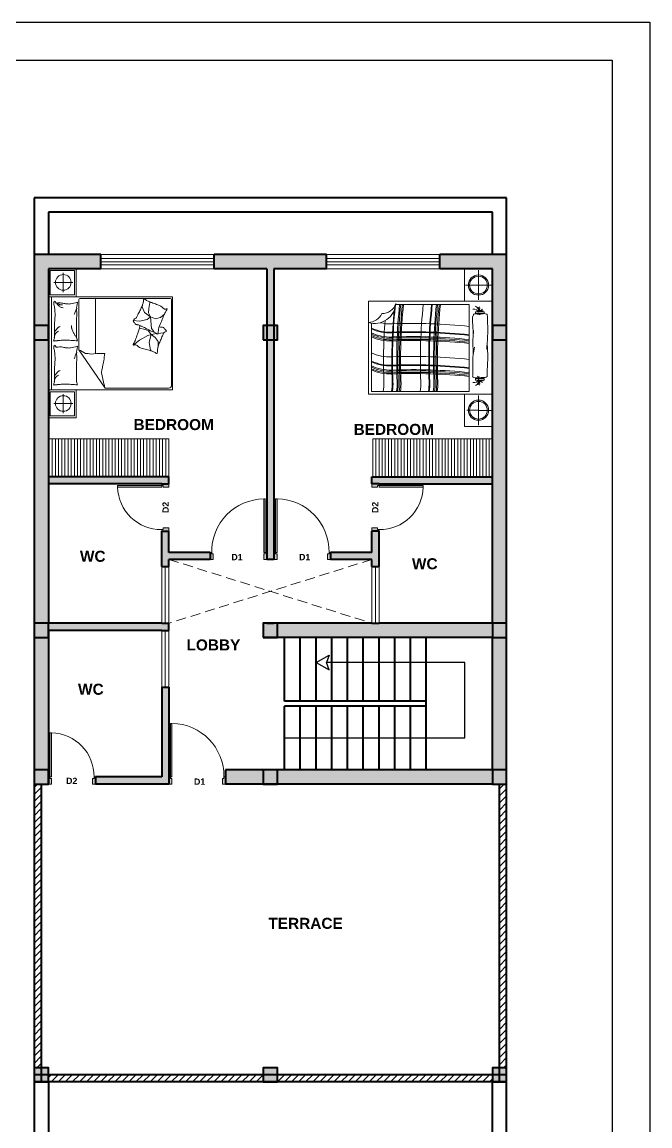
# Model space of a CAD drawing. Header units: inches. Extents: x 1457 to 6508, y 1058 to 4458.
# Drawn here: x 3561 to 3959, y 2606 to 3306 of the extents above; entities that cross this region are included whole.
import ezdxf
from ezdxf.enums import TextEntityAlignment as Align

# ---------------------------------------------------------------- set-up
doc = ezdxf.new("R2010")
doc.units = ezdxf.units.IN
doc.linetypes.add('HIDDEN', pattern=[9.525, 6.35, -3.175])
for name, color, linetype, lineweight in [('1.COLUMN', 1, 'Continuous', 40), ('CUPBOARD', 24, 'Continuous', 5), ('DOOR', 3, 'Continuous', 18), ('frame', 10, 'Continuous', 30), ('FURNITURE', 30, 'Continuous', 5), ('ots', 4, 'HIDDEN', 13), ('STAIRS', 30, 'Continuous', 25), ('WALL', 2, 'Continuous', 40), ('WALL DIMENSION', 6, 'Continuous', 13), ('WALL HATCH', 7, 'Continuous', 5), ('WINDOW', 4, 'Continuous', 18)]:
    doc.layers.add(name, color=color, linetype=linetype, lineweight=lineweight)
doc.styles.add('DIM_FONT', font='SIMPLEX.shx', dxfattribs={"width": 0.8})
doc.styles.get("Standard").update_dxf_attribs({"font": 'arialbd.ttf'})

# ---------------------------------------------------------------- blocks, each defined once
blk = doc.blocks.new('A$C55D95FC8')
for p, q in [((0.522, 2), (0, 2)), ((0, 2), (0, 1.55)), ((0.262, 1.775), (0.262, 1.988)), ((2.022, 2), (0.522, 2)), ((0.522, 2), (0.522, 0)), ((0.522, 1.55), (0.522, 2)), ((2.022, 0), (2.022, 2)), ((2.022, 1.55), (2.022, 2)), ((2.022, 2), (2.543, 2)), ((2.282, 1.775), (2.282, 1.988)), ((2.543, 2), (2.543, 1.55)), ((0.692, 1.865), (0.692, 1.725)), ((0.721, 1.865), (0.692, 1.865)), ((0.721, 1.725), (0.721, 1.865)), ((1.767, 1.725), (1.767, 1.865)), ((1.767, 1.865), (1.796, 1.865)), ((1.796, 1.865), (1.796, 1.725)), ((0.263, 1.775), (0.023, 1.775)), ((0.023, 1.775), (0.5, 1.775)), ((0.263, 1.775), (0.263, 1.568)), ((0.575, 0.441), (0.575, 1.626)), ((0.575, 1.626), (1.978, 1.626)), ((0.692, 1.725), (0.721, 1.725)), ((1.796, 1.725), (1.767, 1.725)), ((1.978, 1.626), (1.978, 0.047)), ((2.52, 1.775), (2.043, 1.775)), ((2.28, 1.775), (2.28, 1.585)), ((2.28, 1.775), (2.52, 1.775)), ((0, 1.55), (0.522, 1.55)), ((2.022, 1.55), (2.543, 1.55)), ((2.543, 1.55), (2.022, 1.55)), ((0.522, 0), (2.022, 0)), ((1.978, 0.047), (0.876, 0.047))]:
    blk.add_line(p, q)
for centre, radius in [((0.263, 1.775), 0.163), ((0.263, 1.775), 0.143), ((2.28, 1.775), 0.163), ((2.28, 1.775), 0.143)]:
    blk.add_circle(centre, radius)
for centre, radius, start, end in [((0.644, 1.688), 0.107, 59.2174, 107.2401), ((0.665, 1.694), 0.0913, 67.8398, 120.4859), ((0.752, 1.864), 0.101, 192.774, 239.2386), ((0.757, 1.825), 0.0808, 161.4559, 221.5545), ((1.736, 1.864), 0.101, 300.7614, 347.226), ((1.844, 1.688), 0.107, 72.7599, 120.7826), ((1.823, 1.694), 0.0913, 59.5141, 112.1602), ((1.732, 1.825), 0.0808, 318.4455, 18.5441), ((0.689, 1.679), 0.098, 80.9486, 149.4879), ((0.729, 1.702), 0.0776, 106.1164, 192.2669), ((9.729, 0.713), 8.848, 174.0754, 182.1662), ((9.863, 0.713), 8.848, 174.0754, 182.1662), ((9.874, 0.713), 8.848, 174.0754, 182.1662), ((9.941, 0.713), 8.848, 174.0754, 182.1662), ((9.96, 0.713), 8.848, 174.0754, 182.1662), ((9.986, 0.713), 8.848, 174.0754, 182.1662), ((10.005, 0.713), 8.848, 174.0754, 182.1662), ((10.261, 0.713), 8.848, 174.0754, 182.1662), ((10.395, 0.713), 8.848, 174.0754, 182.1662), ((10.407, 0.713), 8.848, 174.0754, 182.1662), ((10.474, 0.713), 8.848, 174.0754, 182.1662), ((10.492, 0.713), 8.848, 174.0754, 182.1662), ((10.518, 0.713), 8.848, 174.0754, 182.1662), ((10.537, 0.713), 8.848, 174.0754, 182.1662), ((1.759, 1.702), 0.0776, 347.7331, 73.8836), ((1.799, 1.679), 0.098, 30.5121, 99.0514), ((1.488, 9.961), 8.848, 264.0754, 272.1662), ((1.488, 9.943), 8.848, 264.0754, 272.1662), ((1.488, 9.917), 8.848, 264.0754, 272.1662), ((1.488, 9.898), 8.848, 264.0754, 272.1662), ((1.85, 0.401), 0.72, 79.7409, 92.1662), ((1.85, 0.382), 0.72, 79.7409, 92.1662), ((1.85, 0.356), 0.72, 79.7409, 92.1662), ((1.488, 9.831), 8.848, 264.0754, 272.1662), ((1.488, 9.82), 8.848, 264.0754, 272.1662), ((1.85, 0.337), 0.72, 79.7409, 92.1662), ((1.85, 0.27), 0.72, 79.7409, 92.1662), ((1.85, 0.259), 0.72, 79.7409, 92.1662), ((1.488, 9.686), 8.848, 264.0754, 272.1662), ((1.85, 0.125), 0.72, 79.7409, 92.1662), ((1.488, 9.367), 8.848, 264.0754, 272.1662), ((1.488, 9.349), 8.848, 264.0754, 272.1662), ((0.496, 0.227), 0.225, 357.3072, 73.4003), ((0.539, 0.101), 0.342, 342.7981, 86.4355), ((1.488, 9.323), 8.848, 264.0754, 272.1662), ((1.488, 9.304), 8.848, 264.0754, 272.1662), ((1.488, 9.237), 8.848, 264.0754, 264.0895), ((1.488, 9.237), 8.848, 264.4121, 272.1662), ((1.488, 9.226), 8.848, 264.7058, 272.1662), ((0.169, 0.352), 0.72, 346.8653, 2.1662), ((0.303, 0.352), 0.72, 334.9836, 2.1662), ((0.314, 0.352), 0.72, 334.9836, 2.1662), ((0.381, 0.352), 0.72, 334.9836, 2.1662), ((0.399, 0.352), 0.72, 334.9836, 2.1662), ((0.425, 0.352), 0.72, 334.9836, 2.1662), ((0.444, 0.352), 0.72, 334.9836, 2.1662), ((0.701, 0.352), 0.72, 334.9836, 2.1662), ((0.835, 0.352), 0.72, 334.9836, 2.1662), ((0.846, 0.352), 0.72, 334.9836, 2.1662), ((0.913, 0.352), 0.72, 334.9836, 2.1662), ((0.932, 0.352), 0.72, 334.9836, 2.1662), ((0.958, 0.352), 0.72, 334.9836, 2.1662), ((0.976, 0.352), 0.72, 334.9836, 2.1662), ((1.85, -0.193), 0.72, 79.7409, 92.1662), ((1.85, -0.212), 0.72, 79.7409, 92.1662), ((1.85, -0.238), 0.72, 79.7409, 92.1662), ((1.85, -0.257), 0.72, 79.7409, 92.1662), ((1.85, -0.323), 0.72, 79.7409, 92.1662), ((1.85, -0.335), 0.72, 79.7409, 92.1662), ((0.622, -0.007), 0.244, 1.5861, 66.0754), ((1.488, 9.092), 8.848, 265.7785, 272.1662), ((1.85, -0.469), 0.72, 79.7409, 92.1662)]:
    blk.add_arc(centre, radius, start, end)
for points in [[(0.734, 1.782), (0.729, 1.83), (0.732, 1.908), (0.737, 1.913), (0.763, 1.919), (1.198, 1.916), (1.298, 1.905)], [(1.083, 1.69), (0.906, 1.682), (0.74, 1.693), (0.734, 1.696), (0.729, 1.736), (0.737, 1.802)], [(1.195, 1.916), (1.466, 1.925), (1.684, 1.916), (1.735, 1.916)], [(1.749, 1.799), (1.758, 1.744), (1.752, 1.699), (1.744, 1.684), (1.718, 1.682), (1.561, 1.684), (1.389, 1.69), (1.263, 1.71)], [(1.735, 1.916), (1.752, 1.882), (1.752, 1.819), (1.741, 1.773), (1.729, 1.759)], [(1.375, 1.69), (1.135, 1.687), (0.995, 1.696)]]:
    blk.add_spline(points, degree=3)
blk = doc.blocks.new('*U203')
at = {"layer": 'CUPBOARD'}
blk.add_line((0, 24), (0, 0), dxfattribs=at)
blk = doc.blocks.new('*U204')
at = {"layer": 'CUPBOARD', "color": 0, "linetype": 'ByBlock', "lineweight": -2, "rotation": 180}
for p in [(1637.32, 963.76), (1639.32, 963.76), (1641.32, 963.76), (1643.32, 963.76), (1645.32, 963.76), (1647.32, 963.76), (1649.32, 963.76), (1651.32, 963.76), (1653.32, 963.76), (1655.32, 963.76), (1657.32, 963.76), (1659.32, 963.76), (1661.32, 963.76), (1663.32, 963.76), (1665.32, 963.76), (1667.32, 963.76), (1669.32, 963.76), (1671.32, 963.76), (1673.32, 963.76), (1675.32, 963.76), (1677.32, 963.76), (1679.32, 963.76), (1681.32, 963.76), (1683.32, 963.76), (1685.32, 963.76), (1687.32, 963.76), (1689.32, 963.76), (1691.32, 963.76), (1693.32, 963.76), (1695.32, 963.76), (1697.32, 963.76), (1699.32, 963.76), (1701.32, 963.76), (1703.32, 963.76), (1705.32, 963.76), (1707.32, 963.76), (1709.32, 963.76), (1711.32, 963.76), (1713.32, 963.76)]:
    blk.add_blockref('*U203', p, dxfattribs=at)
blk = doc.blocks.new('*U205')
at = {"layer": 'CUPBOARD'}
blk.add_line((0, 24), (0, 0), dxfattribs=at)
blk = doc.blocks.new('*U206')
at = {"layer": 'CUPBOARD', "color": 0, "linetype": 'ByBlock', "lineweight": -2, "rotation": 180}
for p in [(3783.4, 3041.6), (3785.4, 3041.6), (3787.4, 3041.6), (3789.4, 3041.6), (3791.4, 3041.6), (3793.4, 3041.6), (3795.4, 3041.6), (3797.4, 3041.6), (3799.4, 3041.6), (3801.4, 3041.6), (3803.4, 3041.6), (3805.4, 3041.6), (3807.4, 3041.6), (3809.4, 3041.6), (3811.4, 3041.6), (3813.4, 3041.6), (3815.4, 3041.6), (3817.4, 3041.6), (3819.4, 3041.6), (3821.4, 3041.6), (3823.4, 3041.6), (3825.4, 3041.6), (3827.4, 3041.6), (3829.4, 3041.6), (3831.4, 3041.6), (3833.4, 3041.6), (3835.4, 3041.6), (3837.4, 3041.6), (3839.4, 3041.6), (3841.4, 3041.6), (3843.4, 3041.6), (3845.4, 3041.6), (3847.4, 3041.6), (3849.4, 3041.6), (3851.4, 3041.6), (3853.4, 3041.6), (3855.4, 3041.6), (3857.4, 3041.6), (3859.4, 3041.6)]:
    blk.add_blockref('*U205', p, dxfattribs=at)
blk = doc.blocks.new('A$C79766A75')
for p, q in [((0.45, 2), (0, 2)), ((0, 2), (0, 1.55)), ((0.42, 1.97), (0.03, 1.97)), ((0.03, 1.97), (0.03, 1.58)), ((0.42, 1.58), (0.42, 1.97)), ((0.45, 1.55), (0.45, 2)), ((1.951, 2), (0.451, 2)), ((0.451, 2), (0.451, 0)), ((1.951, 0), (1.951, 2)), ((2.402, 2), (1.952, 2)), ((1.952, 2), (1.952, 1.55)), ((2.372, 1.97), (1.982, 1.97)), ((1.982, 1.97), (1.982, 1.58)), ((2.372, 1.58), (2.372, 1.97)), ((2.402, 1.55), (2.402, 2)), ((0.23, 1.912), (0.23, 1.606)), ((1.951, 1.948), (0.451, 1.948)), ((2.182, 1.912), (2.182, 1.606)), ((0.074, 1.759), (0.383, 1.759)), ((0.423, 1.603), (0.423, 1.603)), ((1.146, 1.562), (1.125, 1.644)), ((1.855, 1.562), (1.835, 1.644)), ((2.026, 1.759), (2.335, 1.759)), ((0, 1.55), (0.45, 1.55)), ((0.03, 1.58), (0.42, 1.58)), ((1.097, 1.511), (0.479, 1.084)), ((1.097, 1.511), (1.905, 1.511)), ((1.154, 1.532), (1.146, 1.562)), ((1.863, 1.532), (1.855, 1.562)), ((1.925, 1.491), (1.925, 0.032)), ((1.952, 1.55), (2.402, 1.55)), ((1.982, 1.58), (2.372, 1.58)), ((1.038, 1.218), (1.025, 1.314)), ((0.479, 0.062), (0.479, 1.084)), ((1.905, 1.239), (1.035, 1.239)), ((1.037, 1.088), (1.038, 1.218)), ((1.173, 0.632), (1.252, 0.528)), ((1.57, 0.632), (1.556, 0.529)), ((1.114, 0.36), (1.078, 0.34)), ((1.217, 0.374), (1.114, 0.36)), ((1.345, 0.342), (1.217, 0.374)), ((1.252, 0.528), (1.327, 0.397)), ((1.327, 0.397), (1.345, 0.342)), ((1.345, 0.342), (1.402, 0.383)), ((1.402, 0.383), (1.422, 0.441)), ((1.422, 0.441), (1.442, 0.53)), ((1.556, 0.529), (1.582, 0.407)), ((1.582, 0.407), (1.626, 0.355)), ((1.626, 0.355), (1.695, 0.448)), ((1.626, 0.355), (1.693, 0.382)), ((1.693, 0.382), (1.762, 0.379)), ((1.695, 0.448), (1.79, 0.486)), ((1.762, 0.379), (1.86, 0.362)), ((1.79, 0.486), (1.814, 0.482)), ((1.86, 0.362), (1.864, 0.355)), ((1.138, 0.231), (1.231, 0.231)), ((1.231, 0.231), (1.296, 0.279)), ((1.296, 0.279), (1.345, 0.342)), ((1.345, 0.342), (1.357, 0.248)), ((1.359, 0.233), (1.371, 0.139)), ((1.38, 0.299), (1.363, 0.256)), ((1.391, 0.3), (1.379, 0.291)), ((1.403, 0.356), (1.38, 0.299)), ((1.441, 0.336), (1.391, 0.3)), ((1.626, 0.355), (1.441, 0.336)), ((1.595, 0.272), (1.626, 0.355)), ((1.616, 0.19), (1.595, 0.272)), ((1.67, 0.127), (1.616, 0.19)), ((1.905, 0.012), (0.529, 0.012)), ((0.451, 0), (1.951, 0))]:
    blk.add_line(p, q)
for centre in [(0.23, 1.759), (2.182, 1.759)]:
    blk.add_circle(centre, 0.126)
for centre, radius, start, end in [((0.523, 1.914), 0.00342, 291.7883, 340.436), ((0.525, 1.908), 0.00232, 340.436, 101.8931), ((0.525, 1.938), 0.0251, 274.3025, 291.7883), ((0.531, 1.909), 0.00428, 201.9904, 281.8931), ((0.5, 1.889), 0.0328, 338.579, 8.1335), ((0.29, 1.825), 0.246, 8.1335, 12.1095), ((0.547, 1.899), 0.0156, 158.579, 201.9904), ((0.73, 1.887), 0.198, 187.6809, 192.1095), ((0.549, 1.939), 0.0289, 239.3487, 274.3025), ((1.447, 1.899), 0.913, 183.3687, 187.6809), ((0.546, 1.857), 0.0539, 59.3487, 84.7408), ((0.546, 1.083), 0.821, 84.7408, 88.0921), ((0.612, 2.001), 0.0992, 254.0648, 274.2159), ((0.678, 1.982), 0.0992, 233.9136, 254.0648), ((0.636, 0.406), 1.494, 88.0921, 90.5757), ((0.73, 1.945), 0.0992, 216.1766, 233.9136), ((0.774, 2.107), 0.234, 242.7604, 249.1397), ((0.766, 1.896), 0.0992, 198.4397, 216.1766), ((0.759, 1.029), 0.873, 90.5757, 94.8018), ((0.738, 1.949), 0.0768, 231.6114, 242.7604), ((0.974, 2.163), 0.392, 226.1885, 231.6114), ((0.906, 1.998), 0.225, 219.0349, 226.1885), ((0.763, 2.192), 0.29, 267.4614, 274.8018), ((0.793, 1.859), 0.0493, 208.3168, 219.0349), ((0.939, 1.906), 0.2, 203.0028, 208.3168), ((0.814, 2.053), 0.152, 259.8101, 267.4614), ((0.751, 1.375), 0.529, 79.8101, 83.9133), ((0.845, 0.847), 1.049, 83.9133, 90), ((1.046, 1.213), 0.683, 90, 97.5469), ((1.112, 1.662), 0.242, 97.5469, 105.744), ((1.035, 2.204), 0.305, 278.4372, 285.744), ((1.118, 2.072), 0.161, 270, 278.4372), ((2.003, 1.599), 0.882, 167.8016, 170.3156), ((1.171, 1.858), 0.0342, 94.4002, 153.4195), ((1.632, 1.874), 0.492, 180, 186.2324), ((1.345, 1.786), 0.204, 170.3156, 180), ((1.159, 2.001), 0.0904, 258.7276, 270), ((1.171, 1.905), 0.0131, 153.4195, 258.7276), ((1.232, 1.914), 0.00342, 291.7883, 340.436), ((1.234, 1.908), 0.00232, 340.436, 101.8931), ((1.234, 1.938), 0.0251, 274.3025, 291.7883), ((1.24, 1.909), 0.00428, 201.9904, 281.8931), ((1.209, 1.889), 0.0328, 338.579, 8.1335), ((0.999, 1.825), 0.246, 8.1335, 12.1095), ((1.256, 1.899), 0.0156, 158.579, 201.9904), ((1.439, 1.887), 0.198, 187.6809, 192.1095), ((1.258, 1.939), 0.0289, 239.3487, 274.3025), ((2.156, 1.899), 0.913, 183.3687, 187.6809), ((1.255, 1.857), 0.0539, 59.3487, 84.7408), ((1.255, 1.083), 0.821, 84.7408, 88.0921), ((1.321, 2.001), 0.0992, 254.0648, 274.2159), ((1.387, 1.982), 0.0992, 233.9136, 254.0648), ((1.345, 0.406), 1.494, 88.0921, 90.5757), ((1.44, 1.945), 0.0992, 216.1766, 233.9136), ((1.483, 2.107), 0.234, 242.7604, 249.1397), ((1.475, 1.896), 0.0992, 198.4397, 216.1766), ((1.468, 1.029), 0.873, 90.5757, 94.8018), ((1.447, 1.949), 0.0768, 231.6114, 242.7604), ((1.683, 2.163), 0.392, 226.1885, 231.6114), ((1.615, 1.998), 0.225, 219.0349, 226.1885), ((1.502, 1.859), 0.0493, 208.3168, 219.0349), ((1.472, 2.192), 0.29, 267.4614, 274.8018), ((1.648, 1.906), 0.2, 203.0028, 208.3168), ((1.524, 2.053), 0.152, 259.8101, 267.4614), ((1.461, 1.375), 0.529, 79.8101, 83.9133), ((1.554, 0.847), 1.049, 83.9133, 90), ((1.755, 1.213), 0.683, 90, 97.5469), ((1.821, 1.662), 0.242, 97.5469, 105.744), ((1.64, 1.802), 0.14, 343.485, 354.3689), ((1.655, 1.853), 0.14, 332.6012, 343.485), ((1.744, 2.204), 0.305, 278.4372, 285.744), ((1.691, 1.912), 0.14, 314.9024, 332.6012), ((1.751, 1.972), 0.14, 297.2036, 314.9024), ((1.765, 1.813), 0.0562, 341.2201, 0), ((1.73, 1.772), 0.0915, 0, 14.6851), ((1.631, 1.89), 0.206, 338.1851, 341.2201), ((1.689, 1.888), 0.151, 334.6449, 338.1851), ((1.827, 2.072), 0.161, 270, 278.4372), ((1.79, 1.867), 0.0526, 318.5571, 334.6449), ((1.784, 1.917), 0.0899, 306.2641, 318.5571), ((2.712, 1.599), 0.882, 167.8016, 170.3156), ((1.88, 1.858), 0.0342, 94.4002, 153.4195), ((2.342, 1.874), 0.492, 180, 186.2324), ((2.054, 1.786), 0.204, 170.3156, 180), ((1.868, 2.001), 0.0904, 258.7276, 270), ((1.88, 1.905), 0.0131, 153.4195, 258.7276), ((14.152, 0.85), 13.636, 176.4951, 176.945), ((1.221, 1.757), 0.679, 178.3669, 183.3687), ((1.907, 1.645), 1.365, 176.945, 178.3669), ((0.471, 1.756), 0.659, 351.9949, 357.3351), ((1.058, 1.647), 0.0677, 357.3351, 14.0452), ((0.819, 1.792), 0.317, 347.8016, 351.9949), ((14.861, 0.85), 13.636, 176.4951, 176.945), ((1.93, 1.757), 0.679, 178.3669, 183.3687), ((2.616, 1.645), 1.365, 176.945, 178.3669), ((0.766, 2.891), 1.432, 294.3265, 296.4985), ((1.226, 2.083), 0.507, 290.6743, 294.3265), ((1.431, 1.68), 0.058, 274.0828, 290.6743), ((1.468, 1.897), 0.272, 266.4448, 274.0828), ((1.18, 1.756), 0.659, 351.9949, 357.3351), ((1.767, 1.647), 0.0677, 357.3351, 14.0452), ((1.528, 1.792), 0.317, 347.8016, 351.9949), ((0.852, 1.521), 0.321, 170.0016, 176.4951), ((0.513, 1.535), 0.0193, 350.0016, 16.6978), ((0.532, 1.53), 0.00132, 16.6978, 97.1204), ((0.558, 1.447), 0.0875, 97.1204, 106.2212), ((0.582, 1.465), 0.0767, 106.2212, 117.2841), ((0.551, 1.583), 0.0453, 282.869, 297.2841), ((0.562, 1.689), 0.146, 273.574, 282.869), ((0.589, 2.71), 1.164, 270.2865, 273.574), ((0.758, 7.266), 5.719, 269.0296, 270.2865), ((0.94, 4.907), 3.362, 267.3904, 269.0296), ((0.981, 2.757), 1.216, 265.3824, 267.3904), ((0.858, 0.139), 1.405, 85.3824, 87.2509), ((0.658, 0.907), 0.739, 64.6889, 66.5156), ((1.018, 1.314), 0.23, 87.2509, 101.5586), ((0.701, 0.888), 0.739, 66.5156, 68.3423), ((0.75, 0.869), 0.739, 68.3423, 70.572), ((0.804, 0.85), 0.739, 70.572, 72.8018), ((1.045, 1.689), 0.146, 263.5659, 281.5586), ((0.745, 1.641), 0.375, 320.3555, 339.8512), ((1.11, 1.66), 0.12, 252.6136, 263.5659), ((1.059, 1.314), 0.23, 72.6136, 80.5159), ((1.108, 1.263), 0.271, 80.5159, 85.9171), ((1.154, 1.531), 0.000917, 85.9171, 194.0449), ((1.561, 1.521), 0.321, 170.0016, 176.4951), ((1.222, 1.535), 0.0193, 350.0016, 16.6978), ((1.241, 1.53), 0.00132, 16.6978, 97.1204), ((1.267, 1.447), 0.0875, 97.1204, 106.2212), ((1.291, 1.465), 0.0767, 106.2212, 117.2841), ((1.26, 1.583), 0.0453, 282.869, 297.2841), ((1.272, 1.689), 0.146, 273.574, 282.869), ((0.902, 2.162), 0.729, 302.135, 305.8263), ((1.298, 2.71), 1.164, 270.2865, 273.574), ((1.189, 1.851), 0.313, 296.4985, 302.135), ((1.468, 7.266), 5.719, 269.0296, 270.2865), ((1.649, 4.907), 3.362, 267.3904, 269.0296), ((1.69, 2.757), 1.216, 265.3824, 267.3904), ((1.568, 0.139), 1.405, 85.3824, 87.2509), ((1.368, 0.907), 0.739, 64.6889, 66.5156), ((1.727, 1.314), 0.23, 87.2509, 101.5586), ((1.411, 0.888), 0.739, 66.5156, 68.3423), ((1.459, 0.869), 0.739, 68.3423, 70.572), ((1.514, 0.85), 0.739, 70.572, 72.8018), ((1.754, 1.689), 0.146, 263.5659, 281.5586), ((1.819, 1.66), 0.12, 252.6136, 263.5659), ((1.768, 1.314), 0.23, 72.6136, 80.5159), ((1.817, 1.263), 0.271, 80.5159, 85.9171), ((1.863, 1.531), 0.000917, 85.9171, 194.0449), ((1.905, 1.491), 0.02, 0, 90), ((0.856, 1.376), 0.18, 339.8512, 8.1356), ((1.905, 1.259), 0.02, 270, 0), ((-0.025, 2.849), 1.835, 285.9352, 287.7364), ((0.387, 1.742), 0.657, 282.9255, 285.9352), ((-0.189, 5.103), 4.065, 280.7276, 282.9255), ((0.728, 1.199), 0.0581, 262.2696, 280.7276), ((0.783, 1.331), 0.194, 256.8096, 262.2696), ((0.248, -1.325), 2.516, 76.8096, 78.3259), ((0.395, -1.428), 2.588, 78.3259, 80.505), ((0.413, -2.64), 3.78, 80.505, 82.308), ((1.208, 0.492), 0.081, 140.2995, 153.9265), ((0.996, 0.668), 0.194, 320.2995, 329.0944), ((0.861, 0.749), 0.352, 329.0944, 333.1821), ((1.173, 0.627), 0.00443, 93.9484, 166.7192), ((1.175, 0.627), 0.0063, 166.7192, 233.4208), ((1.163, 0.61), 0.0142, 10.4074, 53.4208), ((1.176, 0.596), 0.0352, 69.6548, 93.9484), ((1.14, 0.608), 0.0393, 333.1821, 345.4291), ((1.101, 0.599), 0.0771, 2.7286, 10.4074), ((1.163, 0.602), 0.0153, 345.4291, 2.7286), ((1.167, 0.573), 0.0601, 51.4146, 69.6548), ((1.254, 0.682), 0.0792, 231.4146, 247.2931), ((1.546, 1.381), 0.837, 247.2931, 249.8713), ((3.011, 5.378), 5.094, 249.8713, 250.9164), ((2.374, 3.536), 3.145, 250.9164, 253.3915), ((2.409, 0.12), 1.005, 154.9471, 157.5838), ((1.543, 0.553), 0.0458, 157.5838, 188.0492), ((1.483, 0.583), 0.0226, 324.1064, 8.0492), ((1.452, 0.643), 0.0774, 313.5224, 324.1064), ((1.383, 0.771), 0.218, 307.2151, 313.5224), ((1.143, 1.146), 0.66, 306.2163, 307.2151), ((1.775, 0.316), 0.383, 126.2163, 127.5287), ((1.581, 0.592), 0.0452, 127.5287, 134.1274), ((1.509, 0.683), 0.0697, 308.8136, 314.1274), ((1.571, 0.632), 0.0127, 176.7545, 308.8136), ((1.562, 0.59), 0.0359, 356.7545, 62.7098), ((0.22, -2.186), 3.097, 62.7098, 63.5853), ((2.571, 2.355), 2.016, 242.5001, 243.5853), ((4.525, 5.944), 6.102, 242.1518, 242.5001), ((0.559, 0.506), 0.545, 343.6878, 346.159), ((2.689, -0.019), 1.648, 164.7375, 166.159), ((3.031, -0.112), 2.003, 162.1604, 164.7375), ((1.311, 0.441), 0.197, 153.9265, 162.1604), ((1.218, 0.463), 0.214, 330.064, 337.7645), ((2.81, -0.331), 1.565, 150.064, 152.9116), ((2.981, -0.264), 1.687, 152.9116, 154.9471), ((1.508, 0.634), 0.117, 253.3915, 259.2634), ((-0.988, -4.647), 5.838, 62.1518, 62.5079), ((1.518, -0.068), 0.624, 62.5079, 69.2514), ((1.712, 0.066), 0.43, 69.2514, 77.3748), ((1.868, 0.405), 0.063, 77.3748, 93.3881), ((1.701, 0.432), 0.18, 334.8268, 339.2919), ((-0.517, 1.549), 2.662, 333.6668, 334.8268), ((1.895, 0.525), 0.0599, 256.9598, 273.3881), ((1.843, 0.474), 0.0755, 310.5086, 333.6668), ((1.926, 0.508), 0.0509, 238.3083, 256.9598), ((1.928, 0.441), 0.0168, 130.5086, 180.9614), ((1.92, 0.459), 0.0058, 180.9614, 238.3083), ((1.053, 0.252), 0.0168, 134.9045, 185.3572), ((1.042, 0.251), 0.0058, 185.3572, 242.7041), ((1.063, 0.291), 0.0509, 242.7041, 261.3557), ((0.988, 0.318), 0.0755, 314.9045, 338.0627), ((1.064, 0.3), 0.0599, 261.3557, 277.784), ((-1.411, 1.284), 2.662, 338.0627, 339.2227), ((1.081, 0.179), 0.063, 81.7707, 97.784), ((0.91, 0.403), 0.18, 339.2227, 343.6878), ((1.029, -0.185), 0.43, 73.6473, 81.7707), ((0.974, -0.37), 0.624, 66.9038, 73.6473), ((-1.072, -5.167), 5.838, 66.5477, 66.9038), ((3.68, 5.787), 6.102, 246.5477, 246.896), ((1.369, 0.234), 0.0231, 107.1867, 157.7645), ((1.347, 0.238), 0.00467, 287.1867, 70.6201), ((1.349, 0.225), 0.0092, 70.6201, 94.2593), ((1.356, 0.267), 0.034, 262.0178, 274.2593), ((1.409, 0.422), 0.195, 255.1193, 262.0178), ((1.358, 0.051), 0.179, 75.1193, 82.3216), ((1.41, 0.153), 0.0712, 82.3216, 94.5118), ((1.429, 0.289), 0.0663, 261.8784, 274.5118), ((1.476, 0.332), 0.117, 248.9957, 261.8784), ((2.712, 3.101), 3.145, 246.5205, 248.9957), ((1.505, 0.177), 0.0458, 161.9797, 192.4451), ((2.418, -0.12), 1.005, 160.6552, 161.9797), ((1.856, 0.129), 0.081, 135.9036, 149.5306), ((1.98, 0.111), 0.197, 149.5306, 157.7645), ((3.697, -0.463), 2.003, 157.7645, 160.3416), ((3.408, -0.221), 1.648, 160.3416, 161.7631), ((1.346, 0.526), 0.545, 339.2919, 341.7631), ((0.529, 0.062), 0.05, 180, 270), ((2.077, 2.029), 2.016, 246.896, 247.9812), ((0.16, -2.712), 3.097, 67.1056, 67.9812), ((1.351, 0.108), 0.0359, 1.1504, 67.1056), ((1.4, 0.109), 0.0127, 181.1504, 313.2095), ((1.361, 0.151), 0.0697, 313.2095, 318.5233), ((1.447, 0.075), 0.0452, 131.9246, 138.5233), ((1.672, -0.176), 0.383, 130.6122, 131.9246), ((0.993, 0.616), 0.66, 310.6122, 311.611), ((1.287, 0.284), 0.218, 311.611, 317.9183), ((1.391, 0.191), 0.0774, 317.9183, 328.5023), ((1.438, 0.162), 0.0226, 328.5023, 12.4451), ((3.699, 4.8), 5.094, 245.4754, 246.5205), ((2.051, 0.873), 0.837, 242.8972, 245.4754), ((1.758, 0.169), 0.0792, 227.0187, 242.8972), ((1.696, 0.044), 0.0601, 47.0187, 65.2589), ((1.737, 0.053), 0.0352, 65.2589, 89.5525), ((1.735, 0.119), 0.0153, 341.0332, 358.3327), ((1.672, 0.106), 0.0771, 358.3327, 6.0115), ((1.74, 0.093), 0.0142, 6.0115, 49.0249), ((1.716, 0.139), 0.0393, 328.7862, 341.0332), ((1.756, 0.083), 0.00443, 89.5525, 162.3233), ((1.466, 0.329), 0.352, 324.6985, 328.7862), ((1.76, 0.092), 0.0063, 162.3233, 229.0249), ((1.628, 0.282), 0.194, 315.9036, 324.6985), ((1.905, 0.032), 0.02, 270, 0)]:
    blk.add_arc(centre, radius, start, end)
at = {"style": 'DIM_FONT', "text_generation_flag": 4, "width": 0.8, "flags": 9}
for tag in ['YSIZE', 'XSIZE']:
    blk.add_attdef(tag, (1.951, 2), '', height=0.0005, rotation=180, dxfattribs=at)

msp = doc.modelspace()

# ---------------------------------------------------------------- hatches: boundary and pattern name
at = {"layer": '1.COLUMN'}
h = msp.add_hatch(color=256, dxfattribs=at)
h.dxf.hatch_style = 1
h.paths.add_polyline_path([(3577.4037, 3113.6026), (3568.4037, 3113.6026), (3568.4037, 3104.6026), (3577.4037, 3104.6026)])
h = msp.add_hatch(color=256, dxfattribs=at)
h.dxf.hatch_style = 1
h.paths.add_polyline_path([(3722.9037, 3113.6026), (3713.9037, 3113.6026), (3713.9037, 3104.6026), (3722.9037, 3104.6026)])
h = msp.add_hatch(color=256, dxfattribs=at)
h.dxf.hatch_style = 1
h.paths.add_polyline_path([(3868.4037, 3113.6026), (3859.4037, 3113.6026), (3859.4037, 3104.6026), (3868.4037, 3104.6026)])
h = msp.add_hatch(color=256, dxfattribs=at)
h.dxf.hatch_style = 1
h.paths.add_polyline_path([(3577.4037, 2924.6026), (3568.4037, 2924.6026), (3568.4037, 2915.6026), (3577.4037, 2915.6026)])
h = msp.add_hatch(color=256, dxfattribs=at)
h.dxf.hatch_style = 1
h.paths.add_polyline_path([(3722.9037, 2924.6026), (3713.9037, 2924.6026), (3713.9037, 2915.6026), (3722.9037, 2915.6026)])
h = msp.add_hatch(color=256, dxfattribs=at)
h.dxf.hatch_style = 1
h.paths.add_polyline_path([(3868.4037, 2924.6026), (3859.4037, 2924.6026), (3859.4037, 2915.6026), (3868.4037, 2915.6026)])
h = msp.add_hatch(color=256, dxfattribs=at)
h.dxf.hatch_style = 1
h.paths.add_polyline_path([(3577.4037, 2831.6026), (3568.4037, 2831.6026), (3568.4037, 2822.6026), (3577.4037, 2822.6026)])
h = msp.add_hatch(color=256, dxfattribs=at)
h.dxf.hatch_style = 1
h.paths.add_polyline_path([(3722.9037, 2831.6026), (3713.9037, 2831.6026), (3713.9037, 2822.6026), (3722.9037, 2822.6026)])
h = msp.add_hatch(color=256, dxfattribs=at)
h.dxf.hatch_style = 1
h.paths.add_polyline_path([(3868.4037, 2831.6026), (3859.4037, 2831.6026), (3859.4037, 2822.6026), (3868.4037, 2822.6026)])
h = msp.add_hatch(color=256, dxfattribs=at)
h.dxf.hatch_style = 1
h.paths.add_polyline_path([(3577.4037, 2642.6026), (3568.4037, 2642.6026), (3568.4037, 2633.6026), (3577.4037, 2633.6026)])
h = msp.add_hatch(color=256, dxfattribs=at)
h.dxf.hatch_style = 1
h.paths.add_polyline_path([(3722.9037, 2642.6026), (3713.9037, 2642.6026), (3713.9037, 2633.6026), (3722.9037, 2633.6026)])
h = msp.add_hatch(color=256, dxfattribs=at)
h.dxf.hatch_style = 1
h.paths.add_polyline_path([(3868.4037, 2642.6026), (3859.4037, 2642.6026), (3859.4037, 2633.6026), (3868.4037, 2633.6026)])
at = {"layer": 'DOOR'}
h = msp.add_hatch(color=256, dxfattribs=at)
h.dxf.hatch_style = 1
h.paths.add_polyline_path([(3621.4037, 3011.1026), (3621.4037, 3012.1026), (3649.4037, 3012.1026), (3649.4037, 3011.1026)])
h.paths.add_polyline_path([(3650.4037, 3011.1026), (3650.4037, 3012.1026), (3649.4037, 3012.1026), (3649.4037, 3013.1026), (3653.9037, 3013.1026), (3653.9037, 3011.1026)])
h.paths.add_polyline_path([(3649.4037, 2983.1026), (3649.4037, 2984.1026), (3650.4037, 2984.1026), (3650.4037, 2985.1026), (3653.9037, 2985.1026), (3653.9037, 2983.1026)])
h = msp.add_hatch(color=256, dxfattribs=at)
h.dxf.hatch_style = 1
h.paths.add_polyline_path([(3815.4037, 3011.1026), (3815.4037, 3012.1026), (3787.4037, 3012.1026), (3787.4037, 3011.1026)])
h.paths.add_polyline_path([(3786.4037, 3011.1026), (3786.4037, 3012.1026), (3787.4037, 3012.1026), (3787.4037, 3013.1026), (3782.9037, 3013.1026), (3782.9037, 3011.1026)])
h.paths.add_polyline_path([(3787.4037, 2983.1026), (3787.4037, 2984.1026), (3786.4037, 2984.1026), (3786.4037, 2985.1026), (3782.9037, 2985.1026), (3782.9037, 2983.1026)])
h = msp.add_hatch(color=256, dxfattribs=at)
h.dxf.hatch_style = 1
h.paths.add_polyline_path([(3714.1537, 3003.6026), (3715.1537, 3003.6026), (3715.1537, 2969.6026), (3714.1537, 2969.6026)])
h.paths.add_polyline_path([(3714.1537, 2968.6026), (3715.1537, 2968.6026), (3715.1537, 2969.6026), (3716.1537, 2969.6026), (3716.1537, 2965.1026), (3714.1537, 2965.1026)])
h.paths.add_polyline_path([(3680.1537, 2969.6026), (3681.1537, 2969.6026), (3681.1537, 2968.6026), (3682.1537, 2968.6026), (3682.1537, 2965.1026), (3680.1537, 2965.1026)])
h = msp.add_hatch(color=256, dxfattribs=at)
h.dxf.hatch_style = 1
h.paths.add_polyline_path([(3722.6537, 3003.6026), (3721.6537, 3003.6026), (3721.6537, 2969.6026), (3722.6537, 2969.6026)])
h.paths.add_polyline_path([(3722.6537, 2968.6026), (3721.6537, 2968.6026), (3721.6537, 2969.6026), (3720.6537, 2969.6026), (3720.6537, 2965.1026), (3722.6537, 2965.1026)])
h.paths.add_polyline_path([(3756.6537, 2969.6026), (3755.6537, 2969.6026), (3755.6537, 2968.6026), (3754.6537, 2968.6026), (3754.6537, 2965.1026), (3756.6537, 2965.1026)])
h = msp.add_hatch(color=256, dxfattribs=at)
h.dxf.hatch_style = 1
h.paths.add_polyline_path([(3655.9037, 2861.1026), (3654.9037, 2861.1026), (3654.9037, 2827.1026), (3655.9037, 2827.1026)])
h.paths.add_polyline_path([(3655.9037, 2826.1026), (3654.9037, 2826.1026), (3654.9037, 2827.1026), (3653.9037, 2827.1026), (3653.9037, 2822.6026), (3655.9037, 2822.6026)])
h.paths.add_polyline_path([(3689.9037, 2827.1026), (3688.9037, 2827.1026), (3688.9037, 2826.1026), (3687.9037, 2826.1026), (3687.9037, 2822.6026), (3689.9037, 2822.6026)])
h = msp.add_hatch(color=256, dxfattribs=at)
h.dxf.hatch_style = 1
h.paths.add_polyline_path([(3579.4037, 2855.1026), (3578.4037, 2855.1026), (3578.4037, 2827.1026), (3579.4037, 2827.1026)])
h.paths.add_polyline_path([(3579.4037, 2826.1026), (3578.4037, 2826.1026), (3578.4037, 2827.1026), (3577.4037, 2827.1026), (3577.4037, 2822.6026), (3579.4037, 2822.6026)])
h.paths.add_polyline_path([(3607.4037, 2827.1026), (3606.4037, 2827.1026), (3606.4037, 2826.1026), (3605.4037, 2826.1026), (3605.4037, 2822.6026), (3607.4037, 2822.6026)])
at = {"layer": 'WALL HATCH'}
h = msp.add_hatch(color=256, dxfattribs=at)
h.dxf.hatch_style = 1
h.paths.add_polyline_path([(3610.7787, 3158.6026), (3568.4037, 3158.6026), (3568.4037, 3113.6026), (3577.4037, 3113.6026), (3577.4037, 3149.6026), (3610.7787, 3149.6026)])
h.paths.add_polyline_path([(3754.0287, 3158.6026), (3682.7787, 3158.6026), (3682.7787, 3149.6026), (3716.1537, 3149.6026), (3716.1537, 3113.6026), (3720.6537, 3113.6026), (3720.6537, 3149.6026), (3754.0287, 3149.6026)])
h.paths.add_polyline_path([(3868.4037, 3158.6026), (3826.0287, 3158.6026), (3826.0287, 3149.6026), (3859.4037, 3149.6026), (3859.4037, 3113.6026), (3868.4037, 3113.6026)])
h.paths.add_polyline_path([(3868.4037, 3104.6026), (3859.4037, 3104.6026), (3859.4037, 2924.6026), (3868.4037, 2924.6026)])
h.paths.add_polyline_path([(3859.4037, 3017.6026), (3782.9037, 3017.6026), (3782.9037, 3013.1026), (3787.4037, 3013.1026), (3859.4037, 3013.1026)])
h.paths.add_polyline_path([(3720.6537, 3104.6026), (3716.1537, 3104.6026), (3716.1537, 2969.6026), (3716.1537, 2965.1026), (3720.6537, 2965.1026), (3720.6537, 2969.6026)])
h.paths.add_polyline_path([(3577.4037, 3104.6026), (3568.4037, 3104.6026), (3568.4037, 2924.6026), (3577.4037, 2924.6026)])
h.paths.add_polyline_path([(3653.9037, 3017.6026), (3577.4037, 3017.6026), (3577.4037, 3013.1026), (3649.4037, 3013.1026), (3653.9037, 3013.1026)])
h = msp.add_hatch(color=256, dxfattribs=at)
h.dxf.hatch_style = 1
h.paths.add_polyline_path([(3680.1537, 2969.6026), (3653.9037, 2969.6026), (3653.9037, 2983.1026), (3649.4037, 2983.1026), (3649.4037, 2960.6026), (3653.9037, 2960.6026), (3653.9037, 2965.1026), (3680.1537, 2965.1026)])
h.paths.add_polyline_path([(3787.4037, 2983.1026), (3782.9037, 2983.1026), (3782.9037, 2969.6026), (3756.6537, 2969.6026), (3756.6537, 2965.1026), (3782.9037, 2965.1026), (3782.9037, 2960.6026), (3787.4037, 2960.6026)])
h.paths.add_polyline_path([(3859.4037, 2924.6026), (3787.4037, 2924.6026), (3782.9037, 2924.6026), (3722.9037, 2924.6026), (3722.9037, 2915.6026), (3859.4037, 2915.6026)])
h.paths.add_polyline_path([(3653.9037, 2924.6026), (3649.4037, 2924.6026), (3577.4037, 2924.6026), (3577.4037, 2920.1026), (3649.4037, 2920.1026), (3653.9037, 2920.1026)])
h.paths.add_polyline_path([(3653.9037, 2884.1026), (3649.4037, 2884.1026), (3649.4037, 2827.1026), (3607.4037, 2827.1026), (3607.4037, 2822.6026), (3653.9037, 2822.6026), (3653.9037, 2827.1026)])
h.paths.add_polyline_path([(3577.4037, 2915.6026), (3568.4037, 2915.6026), (3568.4037, 2831.6026), (3577.4037, 2831.6026)])
h.paths.add_polyline_path([(3859.4037, 2831.6026), (3722.9037, 2831.6026), (3722.9037, 2822.6026), (3859.4037, 2822.6026)])
h.paths.add_polyline_path([(3713.9037, 2831.6026), (3689.9037, 2831.6026), (3689.9037, 2822.6026), (3713.9037, 2822.6026)])
h.paths.add_polyline_path([(3868.4037, 2915.6026), (3859.4037, 2915.6026), (3859.4037, 2831.6026), (3868.4037, 2831.6026)])
h = msp.add_hatch(dxfattribs=at)
h.set_pattern_fill('ANSI31', color=256)
h.set_pattern_definition([(45, (1573.0508, 2077.8405), (-2.245064, 2.245064), [])])
h.paths.add_polyline_path([(3572.9037, 2822.6026), (3568.4037, 2822.6026), (3568.4037, 2642.6026), (3572.9037, 2642.6026)])
h.paths.add_polyline_path([(3868.4037, 2822.6026), (3863.9037, 2822.6026), (3863.9037, 2642.6026), (3868.4037, 2642.6026)])
h.paths.add_polyline_path([(3859.4037, 2638.1026), (3722.9037, 2638.1026), (3722.9037, 2633.6026), (3859.4037, 2633.6026)])
h.paths.add_polyline_path([(3713.9037, 2638.1026), (3577.4037, 2638.1026), (3577.4037, 2633.6026), (3713.9037, 2633.6026)])

# ---------------------------------------------------------------- linework, layer by layer
msp.add_lwpolyline([(2731.3879, 3306.146), (3959.4533, 3306.146), (3959.4533, 2211.2062), (2731.3879, 2211.2062)], close=True)
at = {"layer": '1.COLUMN'}
for points in [[(3568.4037, 3104.6026), (3577.4037, 3104.6026), (3577.4037, 3113.6026), (3568.4037, 3113.6026)], [(3713.9037, 3104.6026), (3722.9037, 3104.6026), (3722.9037, 3113.6026), (3713.9037, 3113.6026)], [(3859.4037, 3104.6026), (3868.4037, 3104.6026), (3868.4037, 3113.6026), (3859.4037, 3113.6026)], [(3568.4037, 2915.6026), (3577.4037, 2915.6026), (3577.4037, 2924.6026), (3568.4037, 2924.6026)], [(3713.9037, 2915.6026), (3722.9037, 2915.6026), (3722.9037, 2924.6026), (3713.9037, 2924.6026)], [(3859.4037, 2915.6026), (3868.4037, 2915.6026), (3868.4037, 2924.6026), (3859.4037, 2924.6026)], [(3568.4037, 2822.6026), (3577.4037, 2822.6026), (3577.4037, 2831.6026), (3568.4037, 2831.6026)], [(3713.9037, 2822.6026), (3722.9037, 2822.6026), (3722.9037, 2831.6026), (3713.9037, 2831.6026)], [(3859.4037, 2822.6026), (3868.4037, 2822.6026), (3868.4037, 2831.6026), (3859.4037, 2831.6026)], [(3568.4037, 2633.6026), (3577.4037, 2633.6026), (3577.4037, 2642.6026), (3568.4037, 2642.6026)], [(3713.9037, 2633.6026), (3722.9037, 2633.6026), (3722.9037, 2642.6026), (3713.9037, 2642.6026)], [(3859.4037, 2633.6026), (3868.4037, 2633.6026), (3868.4037, 2642.6026), (3859.4037, 2642.6026)]]:
    msp.add_lwpolyline(points, close=True, dxfattribs=at)
at = {"layer": 'CUPBOARD'}
for p, q in [((3653.9037, 3041.6026), (3577.4037, 3041.6026)), ((3859.4037, 3041.6026), (3783.4037, 3041.6026))]:
    msp.add_line(p, q, dxfattribs=at)
at = {"layer": 'DOOR'}
for p, q in [((3653.9037, 3013.1026), (3649.4037, 3013.1026)), ((3649.4037, 3013.1026), (3649.4037, 3012.1026)), ((3653.9037, 3011.1026), (3653.9037, 3013.1026)), ((3782.9037, 3013.1026), (3787.4037, 3013.1026)), ((3782.9037, 3011.1026), (3782.9037, 3013.1026)), ((3787.4037, 3013.1026), (3787.4037, 3012.1026)), ((3649.4037, 3012.1026), (3650.4037, 3012.1026)), ((3650.4037, 3012.1026), (3650.4037, 3011.1026)), ((3650.4037, 3011.1026), (3653.9037, 3011.1026)), ((3786.4037, 3011.1026), (3782.9037, 3011.1026)), ((3787.4037, 3012.1026), (3786.4037, 3012.1026)), ((3786.4037, 3012.1026), (3786.4037, 3011.1026)), ((3650.4037, 2984.1026), (3650.4037, 2985.1026)), ((3650.4037, 2985.1026), (3653.9037, 2985.1026)), ((3653.9037, 2985.1026), (3653.9037, 2983.1026)), ((3786.4037, 2985.1026), (3782.9037, 2985.1026)), ((3782.9037, 2985.1026), (3782.9037, 2983.1026)), ((3786.4037, 2984.1026), (3786.4037, 2985.1026)), ((3649.4037, 2983.1026), (3649.4037, 2984.1026)), ((3649.4037, 2984.1026), (3650.4037, 2984.1026)), ((3653.9037, 2983.1026), (3649.4037, 2983.1026)), ((3782.9037, 2983.1026), (3787.4037, 2983.1026)), ((3787.4037, 2984.1026), (3786.4037, 2984.1026)), ((3787.4037, 2983.1026), (3787.4037, 2984.1026)), ((3680.1537, 2965.1026), (3680.1537, 2969.6026)), ((3680.1537, 2969.6026), (3681.1537, 2969.6026)), ((3682.1537, 2965.1026), (3680.1537, 2965.1026)), ((3681.1537, 2969.6026), (3681.1537, 2968.6026)), ((3681.1537, 2968.6026), (3682.1537, 2968.6026)), ((3682.1537, 2968.6026), (3682.1537, 2965.1026)), ((3715.1537, 2968.6026), (3714.1537, 2968.6026)), ((3714.1537, 2968.6026), (3714.1537, 2965.1026)), ((3714.1537, 2965.1026), (3716.1537, 2965.1026)), ((3716.1537, 2969.6026), (3715.1537, 2969.6026)), ((3715.1537, 2969.6026), (3715.1537, 2968.6026)), ((3716.1537, 2965.1026), (3716.1537, 2969.6026)), ((3720.6537, 2965.1026), (3720.6537, 2969.6026)), ((3720.6537, 2969.6026), (3721.6537, 2969.6026)), ((3722.6537, 2965.1026), (3720.6537, 2965.1026)), ((3721.6537, 2969.6026), (3721.6537, 2968.6026)), ((3721.6537, 2968.6026), (3722.6537, 2968.6026)), ((3722.6537, 2968.6026), (3722.6537, 2965.1026)), ((3755.6537, 2968.6026), (3754.6537, 2968.6026)), ((3754.6537, 2968.6026), (3754.6537, 2965.1026)), ((3754.6537, 2965.1026), (3756.6537, 2965.1026)), ((3756.6537, 2969.6026), (3755.6537, 2969.6026)), ((3755.6537, 2969.6026), (3755.6537, 2968.6026)), ((3756.6537, 2965.1026), (3756.6537, 2969.6026)), ((3577.4037, 2822.6026), (3577.4037, 2827.1026)), ((3577.4037, 2827.1026), (3578.4037, 2827.1026)), ((3578.4037, 2827.1026), (3578.4037, 2826.1026)), ((3578.4037, 2826.1026), (3579.4037, 2826.1026)), ((3579.4037, 2826.1026), (3579.4037, 2822.6026)), ((3606.4037, 2826.1026), (3605.4037, 2826.1026)), ((3605.4037, 2826.1026), (3605.4037, 2822.6026)), ((3607.4037, 2827.1026), (3606.4037, 2827.1026)), ((3606.4037, 2827.1026), (3606.4037, 2826.1026)), ((3607.4037, 2822.6026), (3607.4037, 2827.1026)), ((3653.9037, 2822.6026), (3653.9037, 2827.1026)), ((3653.9037, 2827.1026), (3654.9037, 2827.1026)), ((3654.9037, 2827.1026), (3654.9037, 2826.1026)), ((3654.9037, 2826.1026), (3655.9037, 2826.1026)), ((3655.9037, 2826.1026), (3655.9037, 2822.6026)), ((3688.9037, 2826.1026), (3687.9037, 2826.1026)), ((3687.9037, 2826.1026), (3687.9037, 2822.6026)), ((3689.9037, 2827.1026), (3688.9037, 2827.1026)), ((3688.9037, 2827.1026), (3688.9037, 2826.1026)), ((3689.9037, 2822.6026), (3689.9037, 2827.1026)), ((3579.4037, 2822.6026), (3577.4037, 2822.6026)), ((3605.4037, 2822.6026), (3607.4037, 2822.6026)), ((3655.9037, 2822.6026), (3653.9037, 2822.6026)), ((3687.9037, 2822.6026), (3689.9037, 2822.6026))]:
    msp.add_line(p, q, dxfattribs=at)
for points in [[(3649.4037, 3012.1026), (3649.4037, 3011.1026), (3621.4037, 3011.1026), (3621.4037, 3012.1026)], [(3787.4037, 3012.1026), (3787.4037, 3011.1026), (3815.4037, 3011.1026), (3815.4037, 3012.1026)], [(3715.1537, 2969.6026), (3714.1537, 2969.6026), (3714.1537, 3003.6026), (3715.1537, 3003.6026)], [(3721.6537, 2969.6026), (3722.6537, 2969.6026), (3722.6537, 3003.6026), (3721.6537, 3003.6026)], [(3654.9037, 2827.1026), (3655.9037, 2827.1026), (3655.9037, 2861.1026), (3654.9037, 2861.1026)], [(3578.4037, 2827.1026), (3579.4037, 2827.1026), (3579.4037, 2855.1026), (3578.4037, 2855.1026)]]:
    msp.add_lwpolyline(points, close=True, dxfattribs=at)
for centre, radius, start, end in [((3648.9037, 3011.6026), 27.5045, 181.0416267, 271.0416267), ((3787.9037, 3011.6026), 27.5045, 268.9583733, 358.9583733), ((3714.6537, 2970.1026), 33.5037, 90.8550974, 180.8550974), ((3722.1537, 2970.1026), 33.5037, 359.1449026, 89.1449026), ((3655.4037, 2827.6026), 33.5037, 359.1449026, 89.1449026), ((3578.9037, 2827.6026), 27.5045, 358.9583733, 88.9583733)]:
    msp.add_arc(centre, radius, start, end, dxfattribs=at)
at = {"layer": 'frame'}
msp.add_lwpolyline([(2755.472, 3282.0619), (3935.3692, 3282.0619), (3935.3692, 2235.2903), (2755.472, 2235.2903)], close=True, dxfattribs=at)
at = {"layer": 'ots'}
for p, q in [((3782.9037, 2965.1026), (3653.9037, 2924.6026)), ((3653.9037, 2965.1026), (3782.9037, 2924.6026))]:
    msp.add_line(p, q, dxfattribs=at)
at = {"layer": 'STAIRS'}
for p, q in [((3747.4037, 2899.8114), (3755.7116, 2904.4811)), ((3755.7116, 2904.4811), (3754.0518, 2899.8114)), ((3747.4037, 2899.8114), (3755.7116, 2895.1418)), ((3841.8049, 2899.8114), (3754.0518, 2899.8114)), ((3755.7116, 2895.1418), (3754.0518, 2899.8114)), ((3841.8049, 2851.8526), (3841.8049, 2899.8114)), ((3727.4037, 2851.8526), (3841.8049, 2851.8526))]:
    msp.add_line(p, q, dxfattribs=at)
at = {"layer": 'WALL', "color": 252}
for p, q in [((3868.4037, 3194.6026), (3568.4037, 3194.6026)), ((3568.4037, 3194.6026), (3568.4037, 3158.6026)), ((3868.4037, 3158.6026), (3868.4037, 3194.6026)), ((3859.4037, 3185.6026), (3577.4037, 3185.6026)), ((3577.4037, 3185.6026), (3577.4037, 3158.6026)), ((3859.4037, 3158.6026), (3859.4037, 3185.6026)), ((3568.4037, 2633.6026), (3568.4037, 2414.6026)), ((3577.4037, 2633.6026), (3577.4037, 2423.6026)), ((3859.4037, 2423.6026), (3859.4037, 2633.6026)), ((3868.4037, 2414.6026), (3868.4037, 2633.6026))]:
    msp.add_line(p, q, dxfattribs=at)
at = {"layer": 'WALL'}
for p, q in [((3568.4037, 3158.6026), (3568.4037, 2822.6026)), ((3610.7787, 3158.6026), (3568.4037, 3158.6026)), ((3610.7787, 3149.6026), (3610.7787, 3158.6026)), ((3754.0287, 3158.6026), (3682.7787, 3158.6026)), ((3682.7787, 3149.6026), (3682.7787, 3158.6026)), ((3754.0287, 3149.6026), (3754.0287, 3158.6026)), ((3868.4037, 3158.6026), (3826.0287, 3158.6026)), ((3826.0287, 3149.6026), (3826.0287, 3158.6026)), ((3868.4037, 2822.6026), (3868.4037, 3158.6026)), ((3610.7787, 3149.6026), (3577.4037, 3149.6026)), ((3577.4037, 3149.6026), (3577.4037, 2924.6026)), ((3716.1537, 3149.6026), (3682.7787, 3149.6026)), ((3716.1537, 3149.6026), (3716.1537, 2969.6026)), ((3754.0287, 3149.6026), (3720.6537, 3149.6026)), ((3720.6537, 3149.6026), (3720.6537, 2969.6026)), ((3859.4037, 3149.6026), (3826.0287, 3149.6026)), ((3859.4037, 2924.6026), (3859.4037, 3149.6026)), ((3653.9037, 3017.6026), (3577.4037, 3017.6026)), ((3649.4037, 3013.1026), (3577.4037, 3013.1026)), ((3649.4037, 3013.1026), (3653.9037, 3013.1026)), ((3653.9037, 3013.1026), (3653.9037, 3017.6026)), ((3782.9037, 3013.1026), (3782.9037, 3017.6026)), ((3782.9037, 3017.6026), (3859.4037, 3017.6026)), ((3787.4037, 3013.1026), (3782.9037, 3013.1026)), ((3787.4037, 3013.1026), (3859.4037, 3013.1026)), ((3649.4037, 2960.6026), (3649.4037, 2983.1026)), ((3649.4037, 2983.1026), (3653.9037, 2983.1026)), ((3653.9037, 2969.6026), (3653.9037, 2983.1026)), ((3782.9037, 2969.6026), (3782.9037, 2983.1026)), ((3787.4037, 2983.1026), (3782.9037, 2983.1026)), ((3787.4037, 2960.6026), (3787.4037, 2983.1026)), ((3680.1537, 2969.6026), (3653.9037, 2969.6026)), ((3653.9037, 2960.6026), (3653.9037, 2965.1026)), ((3680.1537, 2965.1026), (3653.9037, 2965.1026)), ((3680.1537, 2969.6026), (3680.1537, 2965.1026)), ((3716.1537, 2969.6026), (3716.1537, 2965.1026)), ((3720.6537, 2965.1026), (3716.1537, 2965.1026)), ((3720.6537, 2969.6026), (3720.6537, 2965.1026)), ((3782.9037, 2969.6026), (3756.6537, 2969.6026)), ((3756.6537, 2969.6026), (3756.6537, 2965.1026)), ((3782.9037, 2965.1026), (3756.6537, 2965.1026)), ((3782.9037, 2960.6026), (3782.9037, 2965.1026)), ((3649.4037, 2960.6026), (3653.9037, 2960.6026)), ((3782.9037, 2960.6026), (3787.4037, 2960.6026)), ((3649.4037, 2924.6026), (3577.4037, 2924.6026)), ((3649.4037, 2924.6026), (3653.9037, 2924.6026)), ((3653.9037, 2920.1026), (3653.9037, 2924.6026)), ((3716.1537, 2924.6026), (3713.9037, 2924.6026)), ((3716.1537, 2924.6026), (3720.6537, 2924.6026)), ((3782.9037, 2924.6026), (3720.6537, 2924.6026)), ((3782.9037, 2924.6026), (3787.4037, 2924.6026)), ((3859.4037, 2924.6026), (3787.4037, 2924.6026)), ((3649.4037, 2920.1026), (3577.4037, 2920.1026)), ((3577.4037, 2920.1026), (3577.4037, 2827.1026)), ((3649.4037, 2920.1026), (3653.9037, 2920.1026)), ((3859.4037, 2915.6026), (3713.9037, 2915.6026)), ((3727.4037, 2875.1026), (3727.4037, 2915.6026)), ((3737.4037, 2875.1026), (3737.4037, 2915.6026)), ((3747.4037, 2875.1026), (3747.4037, 2915.6026)), ((3757.4037, 2875.1026), (3757.4037, 2915.6026)), ((3767.4037, 2875.1026), (3767.4037, 2915.6026)), ((3777.4037, 2875.1026), (3777.4037, 2915.6026)), ((3787.4037, 2875.1026), (3787.4037, 2915.6026)), ((3797.4037, 2875.1026), (3797.4037, 2915.6026)), ((3807.4037, 2875.1026), (3807.4037, 2915.6026)), ((3817.4037, 2831.6026), (3817.4037, 2915.6026)), ((3859.4037, 2831.6026), (3859.4037, 2915.6026)), ((3649.4037, 2884.1026), (3649.4037, 2827.1026)), ((3649.4037, 2884.1026), (3653.9037, 2884.1026)), ((3653.9037, 2884.1026), (3653.9037, 2822.6026)), ((3817.4037, 2875.1026), (3727.4037, 2875.1026)), ((3817.4037, 2872.1026), (3727.4037, 2872.1026)), ((3727.4037, 2831.6026), (3727.4037, 2872.1026)), ((3737.4037, 2831.6026), (3737.4037, 2872.1026)), ((3747.4037, 2831.6026), (3747.4037, 2872.1026)), ((3757.4037, 2831.6026), (3757.4037, 2872.1026)), ((3767.4037, 2831.6026), (3767.4037, 2872.1026)), ((3777.4037, 2831.6026), (3777.4037, 2872.1026)), ((3787.4037, 2831.6026), (3787.4037, 2872.1026)), ((3797.4037, 2831.6026), (3797.4037, 2872.1026)), ((3807.4037, 2831.6026), (3807.4037, 2872.1026)), ((3859.4037, 2831.6026), (3689.9037, 2831.6026)), ((3689.9037, 2831.6026), (3689.9037, 2822.6026)), ((3577.4037, 2827.1026), (3577.4037, 2822.6026)), ((3649.4037, 2827.1026), (3607.4037, 2827.1026)), ((3607.4037, 2827.1026), (3607.4037, 2822.6026)), ((3568.4037, 2822.6026), (3568.4037, 2633.6026)), ((3572.9037, 2822.6026), (3572.9037, 2633.6026)), ((3653.9037, 2822.6026), (3607.4037, 2822.6026)), ((3859.4037, 2822.6026), (3689.9037, 2822.6026)), ((3863.9037, 2633.6026), (3863.9037, 2822.6026)), ((3868.4037, 2633.6026), (3868.4037, 2822.6026)), ((3868.4037, 2638.1026), (3568.4037, 2638.1026)), ((3868.4037, 2633.6026), (3568.4037, 2633.6026))]:
    msp.add_line(p, q, dxfattribs=at)
at = {"layer": 'WINDOW'}
for p, q in [((3610.7787, 3158.6026), (3682.7787, 3158.6026)), ((3610.7787, 3156.1026), (3682.7787, 3156.1026)), ((3610.7787, 3154.1026), (3682.7787, 3154.1026)), ((3754.0287, 3158.6026), (3826.0287, 3158.6026)), ((3754.0287, 3156.1026), (3826.0287, 3156.1026)), ((3754.0287, 3154.1026), (3826.0287, 3154.1026)), ((3610.7787, 3152.1026), (3682.7787, 3152.1026)), ((3610.7787, 3149.6026), (3682.7787, 3149.6026)), ((3754.0287, 3152.1026), (3826.0287, 3152.1026)), ((3754.0287, 3149.6026), (3826.0287, 3149.6026)), ((3649.4037, 2960.6026), (3649.4037, 2924.6026)), ((3651.6537, 2960.6026), (3651.6537, 2924.6026)), ((3653.9037, 2960.6026), (3653.9037, 2924.6026)), ((3782.9037, 2960.6026), (3782.9037, 2924.6026)), ((3785.1537, 2960.6026), (3785.1537, 2924.6026)), ((3787.4037, 2960.6026), (3787.4037, 2924.6026)), ((3649.4037, 2920.1026), (3649.4037, 2884.1026)), ((3651.6537, 2920.1026), (3651.6537, 2884.1026)), ((3653.9037, 2920.1026), (3653.9037, 2884.1026))]:
    msp.add_line(p, q, dxfattribs=at)

# ---------------------------------------------------------------- block references
at = {"layer": 'CUPBOARD'}
for name, p in [('*U204', (1940.5855, 2077.8405)), ('*U206', (0, 0))]:
    msp.add_blockref(name, p, dxfattribs=at)
at = {"layer": 'FURNITURE', "xscale": 39.37007874015748, "yscale": 39.37007874015748, "zscale": 39.37007874015748}
for name, p, rotation in [('A$C79766A75', (3656.1381, 3055.0363), 90), ('A$C55D95FC8', (3780.6635, 3149.6026), 270)]:
    msp.add_blockref(name, p, dxfattribs=dict(at, rotation=rotation))

# ---------------------------------------------------------------- texts
at = {"layer": 'DOOR'}
for p in [(3653.8739, 2994.5661), (3786.9498, 2994.5661)]:
    msp.add_text('D2', height=4, rotation=90, dxfattribs=at).set_placement(p)
for s, p in [('D1', (3693.6328, 2964.6358)), ('D1', (3736.6261, 2964.6358)), ('D2', (3588.6605, 2822.6323)), ('D1', (3669.8761, 2822.1358))]:
    msp.add_text(s, height=4, dxfattribs=at).set_placement(p)
at = {"layer": 'WALL DIMENSION'}
for s, p in [('BEDROOM', (3657.0043, 3050.7236)), ('BEDROOM', (3796.7836, 3047.6608)), ('WC', (3605.59, 2967.1455)), ('WC', (3816.4419, 2962.3996)), ('LOBBY', (3682.2232, 2910.8884)), ('WC', (3604.3769, 2882.7593)), ('TERRACE', (3740.7399, 2734.2165))]:
    msp.add_text(s, height=7, dxfattribs=at).set_placement(p, align=Align.MIDDLE)

doc.saveas('drawing.dxf')
